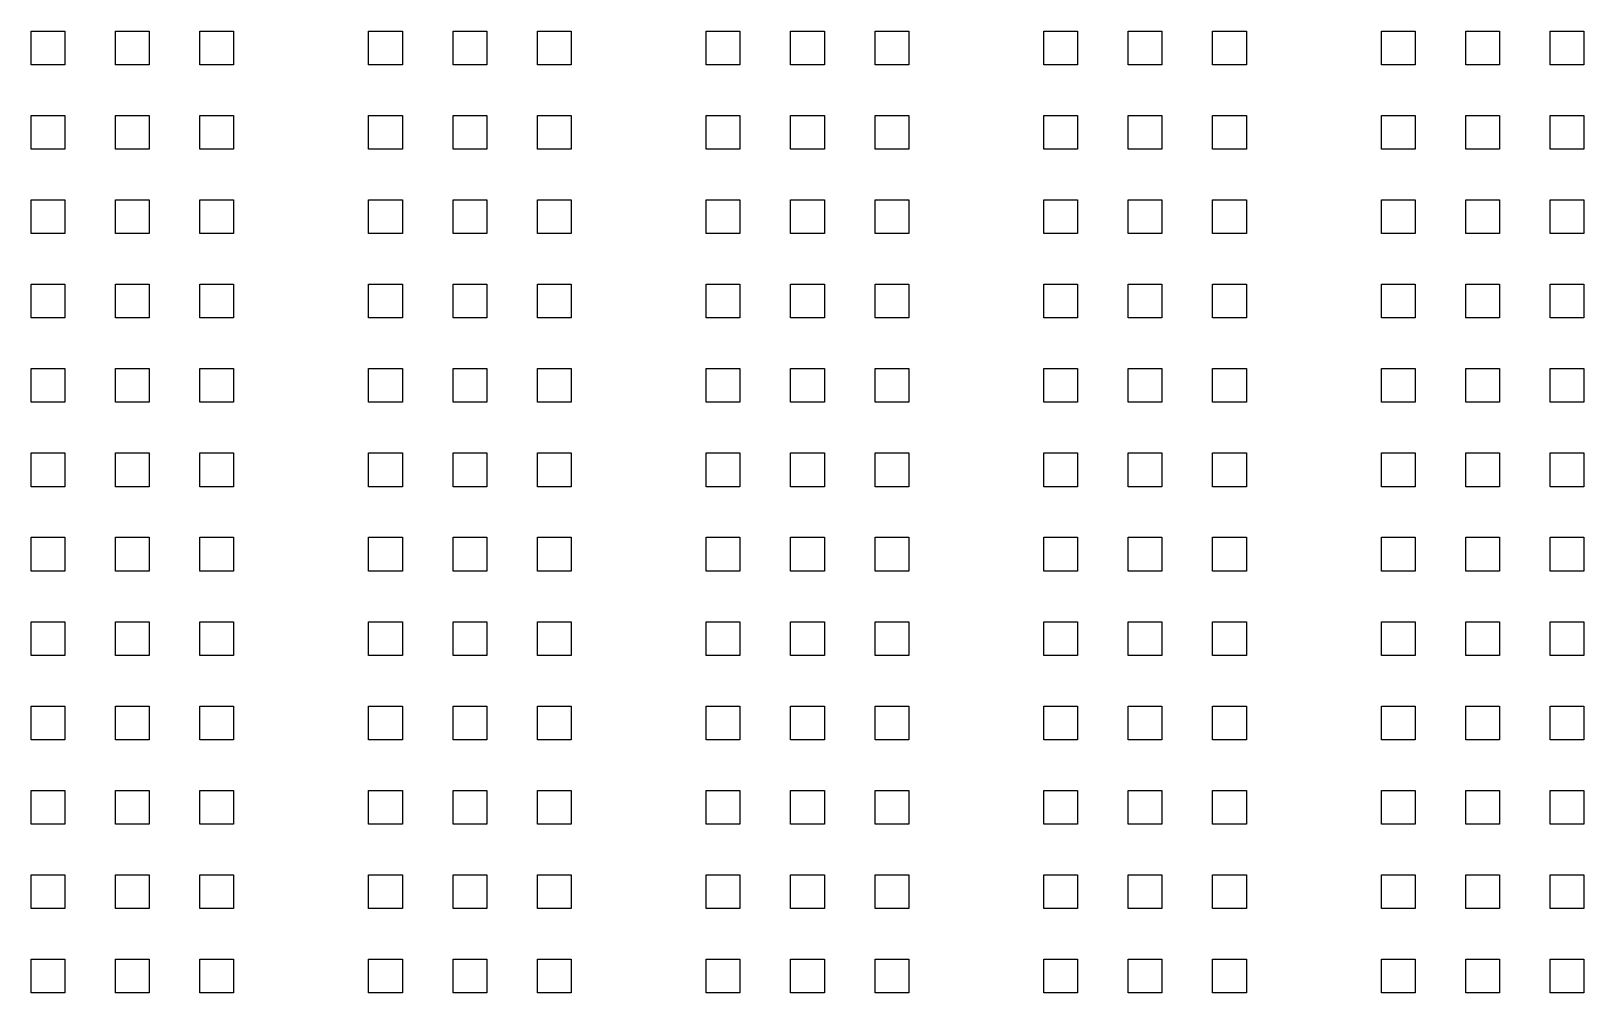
# Model space of a CAD drawing. Extents: x -21493 to 21493, y -12519 to 35265.
# Drawn here: x -9597 to -400, y 11773 to 17471 of the extents above; entities that cross this region are included whole.
import ezdxf

# ---------------------------------------------------------------- set-up
doc = ezdxf.new("R2010")
doc.units = 0
doc.layers.add('L0D0_0', color=1, linetype='CONTINUOUS')

msp = doc.modelspace()

# ---------------------------------------------------------------- linework, layer by layer
at = {"layer": 'L0D0_0'}
for points in [[(-9596.735, 17271.211), (-9596.735, 17471.143), (-9396.803, 17471.143), (-9396.803, 17271.211)], [(-9096.906, 17271.211), (-9096.906, 17471.143), (-8896.973, 17471.143), (-8896.973, 17271.211)], [(-8597.077, 17271.211), (-8597.077, 17471.143), (-8397.144, 17471.143), (-8397.144, 17271.211)], [(-7597.418, 17271.211), (-7597.418, 17471.143), (-7397.485, 17471.143), (-7397.485, 17271.211)], [(-7097.584, 17271.211), (-7097.584, 17471.143), (-6897.656, 17471.143), (-6897.656, 17271.211)], [(-6597.755, 17271.211), (-6597.755, 17471.143), (-6397.822, 17471.143), (-6397.822, 17271.211)], [(-5598.096, 17271.211), (-5598.096, 17471.143), (-5398.163, 17471.143), (-5398.163, 17271.211)], [(-5098.267, 17271.211), (-5098.267, 17471.143), (-4898.334, 17471.143), (-4898.334, 17271.211)], [(-4598.437, 17271.211), (-4598.437, 17471.143), (-4398.505, 17471.143), (-4398.505, 17271.211)], [(-3598.774, 17271.211), (-3598.774, 17471.143), (-3398.846, 17471.143), (-3398.846, 17271.211)], [(-3098.945, 17271.211), (-3098.945, 17471.143), (-2899.012, 17471.143), (-2899.012, 17271.211)], [(-2599.115, 17271.211), (-2599.115, 17471.143), (-2399.183, 17471.143), (-2399.183, 17271.211)], [(-1599.457, 17271.211), (-1599.457, 17471.143), (-1399.524, 17471.143), (-1399.524, 17271.211)], [(-1099.627, 17271.211), (-1099.627, 17471.143), (-899.695, 17471.143), (-899.695, 17271.211)], [(-599.798, 17271.211), (-599.798, 17471.143), (-399.865, 17471.143), (-399.865, 17271.211)], [(-9596.735, 16771.381), (-9596.735, 16971.314), (-9396.803, 16971.314), (-9396.803, 16771.381)], [(-9096.906, 16771.381), (-9096.906, 16971.314), (-8896.973, 16971.314), (-8896.973, 16771.381)], [(-8597.077, 16771.381), (-8597.077, 16971.314), (-8397.144, 16971.314), (-8397.144, 16771.381)], [(-7597.418, 16771.381), (-7597.418, 16971.314), (-7397.485, 16971.314), (-7397.485, 16771.381)], [(-7097.584, 16771.381), (-7097.584, 16971.314), (-6897.656, 16971.314), (-6897.656, 16771.381)], [(-6597.755, 16771.381), (-6597.755, 16971.314), (-6397.822, 16971.314), (-6397.822, 16771.381)], [(-5598.096, 16771.381), (-5598.096, 16971.314), (-5398.163, 16971.314), (-5398.163, 16771.381)], [(-5098.267, 16771.381), (-5098.267, 16971.314), (-4898.334, 16971.314), (-4898.334, 16771.381)], [(-4598.437, 16771.381), (-4598.437, 16971.314), (-4398.505, 16971.314), (-4398.505, 16771.381)], [(-3598.774, 16771.381), (-3598.774, 16971.314), (-3398.846, 16971.314), (-3398.846, 16771.381)], [(-3098.945, 16771.381), (-3098.945, 16971.314), (-2899.012, 16971.314), (-2899.012, 16771.381)], [(-2599.115, 16771.381), (-2599.115, 16971.314), (-2399.183, 16971.314), (-2399.183, 16771.381)], [(-1599.457, 16771.381), (-1599.457, 16971.314), (-1399.524, 16971.314), (-1399.524, 16771.381)], [(-1099.627, 16771.381), (-1099.627, 16971.314), (-899.695, 16971.314), (-899.695, 16771.381)], [(-599.798, 16771.381), (-599.798, 16971.314), (-399.865, 16971.314), (-399.865, 16771.381)], [(-9596.735, 16271.552), (-9596.735, 16471.48), (-9396.803, 16471.48), (-9396.803, 16271.552)], [(-9096.906, 16271.552), (-9096.906, 16471.48), (-8896.973, 16471.48), (-8896.973, 16271.552)], [(-8597.077, 16271.552), (-8597.077, 16471.48), (-8397.144, 16471.48), (-8397.144, 16271.552)], [(-7597.418, 16271.552), (-7597.418, 16471.48), (-7397.485, 16471.48), (-7397.485, 16271.552)], [(-7097.584, 16271.552), (-7097.584, 16471.48), (-6897.656, 16471.48), (-6897.656, 16271.552)], [(-6597.755, 16271.552), (-6597.755, 16471.48), (-6397.822, 16471.48), (-6397.822, 16271.552)], [(-5598.096, 16271.552), (-5598.096, 16471.48), (-5398.163, 16471.48), (-5398.163, 16271.552)], [(-5098.267, 16271.552), (-5098.267, 16471.48), (-4898.334, 16471.48), (-4898.334, 16271.552)], [(-4598.437, 16271.552), (-4598.437, 16471.48), (-4398.505, 16471.48), (-4398.505, 16271.552)], [(-3598.774, 16271.552), (-3598.774, 16471.48), (-3398.846, 16471.48), (-3398.846, 16271.552)], [(-3098.945, 16271.552), (-3098.945, 16471.48), (-2899.012, 16471.48), (-2899.012, 16271.552)], [(-2599.115, 16271.552), (-2599.115, 16471.48), (-2399.183, 16471.48), (-2399.183, 16271.552)], [(-1599.457, 16271.552), (-1599.457, 16471.48), (-1399.524, 16471.48), (-1399.524, 16271.552)], [(-1099.627, 16271.552), (-1099.627, 16471.48), (-899.695, 16471.48), (-899.695, 16271.552)], [(-599.798, 16271.552), (-599.798, 16471.48), (-399.865, 16471.48), (-399.865, 16271.552)], [(-9596.735, 15771.718), (-9596.735, 15971.651), (-9396.803, 15971.651), (-9396.803, 15771.718)], [(-9096.906, 15771.718), (-9096.906, 15971.651), (-8896.973, 15971.651), (-8896.973, 15771.718)], [(-8597.077, 15771.718), (-8597.077, 15971.651), (-8397.144, 15971.651), (-8397.144, 15771.718)], [(-7597.418, 15771.718), (-7597.418, 15971.651), (-7397.485, 15971.651), (-7397.485, 15771.718)], [(-7097.584, 15771.718), (-7097.584, 15971.651), (-6897.656, 15971.651), (-6897.656, 15771.718)], [(-6597.755, 15771.718), (-6597.755, 15971.651), (-6397.822, 15971.651), (-6397.822, 15771.718)], [(-5598.096, 15771.718), (-5598.096, 15971.651), (-5398.163, 15971.651), (-5398.163, 15771.718)], [(-5098.267, 15771.718), (-5098.267, 15971.651), (-4898.334, 15971.651), (-4898.334, 15771.718)], [(-4598.437, 15771.718), (-4598.437, 15971.651), (-4398.505, 15971.651), (-4398.505, 15771.718)], [(-3598.774, 15771.718), (-3598.774, 15971.651), (-3398.846, 15971.651), (-3398.846, 15771.718)], [(-3098.945, 15771.718), (-3098.945, 15971.651), (-2899.012, 15971.651), (-2899.012, 15771.718)], [(-2599.115, 15771.718), (-2599.115, 15971.651), (-2399.183, 15971.651), (-2399.183, 15771.718)], [(-1599.457, 15771.718), (-1599.457, 15971.651), (-1399.524, 15971.651), (-1399.524, 15771.718)], [(-1099.627, 15771.718), (-1099.627, 15971.651), (-899.695, 15971.651), (-899.695, 15771.718)], [(-599.798, 15771.718), (-599.798, 15971.651), (-399.865, 15971.651), (-399.865, 15771.718)], [(-9596.735, 15271.889), (-9596.735, 15471.821), (-9396.803, 15471.821), (-9396.803, 15271.889)], [(-9096.906, 15271.889), (-9096.906, 15471.821), (-8896.973, 15471.821), (-8896.973, 15271.889)], [(-8597.077, 15271.889), (-8597.077, 15471.821), (-8397.144, 15471.821), (-8397.144, 15271.889)], [(-7597.418, 15271.889), (-7597.418, 15471.821), (-7397.485, 15471.821), (-7397.485, 15271.889)], [(-7097.584, 15271.889), (-7097.584, 15471.821), (-6897.656, 15471.821), (-6897.656, 15271.889)], [(-6597.755, 15271.889), (-6597.755, 15471.821), (-6397.822, 15471.821), (-6397.822, 15271.889)], [(-5598.096, 15271.889), (-5598.096, 15471.821), (-5398.163, 15471.821), (-5398.163, 15271.889)], [(-5098.267, 15271.889), (-5098.267, 15471.821), (-4898.334, 15471.821), (-4898.334, 15271.889)], [(-4598.437, 15271.889), (-4598.437, 15471.821), (-4398.505, 15471.821), (-4398.505, 15271.889)], [(-3598.774, 15271.889), (-3598.774, 15471.821), (-3398.846, 15471.821), (-3398.846, 15271.889)], [(-3098.945, 15271.889), (-3098.945, 15471.821), (-2899.012, 15471.821), (-2899.012, 15271.889)], [(-2599.115, 15271.889), (-2599.115, 15471.821), (-2399.183, 15471.821), (-2399.183, 15271.889)], [(-1599.457, 15271.889), (-1599.457, 15471.821), (-1399.524, 15471.821), (-1399.524, 15271.889)], [(-1099.627, 15271.889), (-1099.627, 15471.821), (-899.695, 15471.821), (-899.695, 15271.889)], [(-599.798, 15271.889), (-599.798, 15471.821), (-399.865, 15471.821), (-399.865, 15271.889)], [(-9596.735, 14772.059), (-9596.735, 14971.992), (-9396.803, 14971.992), (-9396.803, 14772.059)], [(-9096.906, 14772.059), (-9096.906, 14971.992), (-8896.973, 14971.992), (-8896.973, 14772.059)], [(-8597.077, 14772.059), (-8597.077, 14971.992), (-8397.144, 14971.992), (-8397.144, 14772.059)], [(-7597.418, 14772.059), (-7597.418, 14971.992), (-7397.485, 14971.992), (-7397.485, 14772.059)], [(-7097.584, 14772.059), (-7097.584, 14971.992), (-6897.656, 14971.992), (-6897.656, 14772.059)], [(-6597.755, 14772.059), (-6597.755, 14971.992), (-6397.822, 14971.992), (-6397.822, 14772.059)], [(-5598.096, 14772.059), (-5598.096, 14971.992), (-5398.163, 14971.992), (-5398.163, 14772.059)], [(-5098.267, 14772.059), (-5098.267, 14971.992), (-4898.334, 14971.992), (-4898.334, 14772.059)], [(-4598.437, 14772.059), (-4598.437, 14971.992), (-4398.505, 14971.992), (-4398.505, 14772.059)], [(-3598.774, 14772.059), (-3598.774, 14971.992), (-3398.846, 14971.992), (-3398.846, 14772.059)], [(-3098.945, 14772.059), (-3098.945, 14971.992), (-2899.012, 14971.992), (-2899.012, 14772.059)], [(-2599.115, 14772.059), (-2599.115, 14971.992), (-2399.183, 14971.992), (-2399.183, 14772.059)], [(-1599.457, 14772.059), (-1599.457, 14971.992), (-1399.524, 14971.992), (-1399.524, 14772.059)], [(-1099.627, 14772.059), (-1099.627, 14971.992), (-899.695, 14971.992), (-899.695, 14772.059)], [(-599.798, 14772.059), (-599.798, 14971.992), (-399.865, 14971.992), (-399.865, 14772.059)], [(-9596.735, 14272.23), (-9596.735, 14472.163), (-9396.803, 14472.163), (-9396.803, 14272.23)], [(-9096.906, 14272.23), (-9096.906, 14472.163), (-8896.973, 14472.163), (-8896.973, 14272.23)], [(-8597.077, 14272.23), (-8597.077, 14472.163), (-8397.144, 14472.163), (-8397.144, 14272.23)], [(-7597.418, 14272.23), (-7597.418, 14472.163), (-7397.485, 14472.163), (-7397.485, 14272.23)], [(-7097.584, 14272.23), (-7097.584, 14472.163), (-6897.656, 14472.163), (-6897.656, 14272.23)], [(-6597.755, 14272.23), (-6597.755, 14472.163), (-6397.822, 14472.163), (-6397.822, 14272.23)], [(-5598.096, 14272.23), (-5598.096, 14472.163), (-5398.163, 14472.163), (-5398.163, 14272.23)], [(-5098.267, 14272.23), (-5098.267, 14472.163), (-4898.334, 14472.163), (-4898.334, 14272.23)], [(-4598.437, 14272.23), (-4598.437, 14472.163), (-4398.505, 14472.163), (-4398.505, 14272.23)], [(-3598.774, 14272.23), (-3598.774, 14472.163), (-3398.846, 14472.163), (-3398.846, 14272.23)], [(-3098.945, 14272.23), (-3098.945, 14472.163), (-2899.012, 14472.163), (-2899.012, 14272.23)], [(-2599.115, 14272.23), (-2599.115, 14472.163), (-2399.183, 14472.163), (-2399.183, 14272.23)], [(-1599.457, 14272.23), (-1599.457, 14472.163), (-1399.524, 14472.163), (-1399.524, 14272.23)], [(-1099.627, 14272.23), (-1099.627, 14472.163), (-899.695, 14472.163), (-899.695, 14272.23)], [(-599.798, 14272.23), (-599.798, 14472.163), (-399.865, 14472.163), (-399.865, 14272.23)], [(-9596.735, 13772.401), (-9596.735, 13972.333), (-9396.803, 13972.333), (-9396.803, 13772.401)], [(-9096.906, 13772.401), (-9096.906, 13972.333), (-8896.973, 13972.333), (-8896.973, 13772.401)], [(-8597.077, 13772.401), (-8597.077, 13972.333), (-8397.144, 13972.333), (-8397.144, 13772.401)], [(-7597.418, 13772.401), (-7597.418, 13972.333), (-7397.485, 13972.333), (-7397.485, 13772.401)], [(-7097.584, 13772.401), (-7097.584, 13972.333), (-6897.656, 13972.333), (-6897.656, 13772.401)], [(-6597.755, 13772.401), (-6597.755, 13972.333), (-6397.822, 13972.333), (-6397.822, 13772.401)], [(-5598.096, 13772.401), (-5598.096, 13972.333), (-5398.163, 13972.333), (-5398.163, 13772.401)], [(-5098.267, 13772.401), (-5098.267, 13972.333), (-4898.334, 13972.333), (-4898.334, 13772.401)], [(-4598.437, 13772.401), (-4598.437, 13972.333), (-4398.505, 13972.333), (-4398.505, 13772.401)], [(-3598.774, 13772.401), (-3598.774, 13972.333), (-3398.846, 13972.333), (-3398.846, 13772.401)], [(-3098.945, 13772.401), (-3098.945, 13972.333), (-2899.012, 13972.333), (-2899.012, 13772.401)], [(-2599.115, 13772.401), (-2599.115, 13972.333), (-2399.183, 13972.333), (-2399.183, 13772.401)], [(-1599.457, 13772.401), (-1599.457, 13972.333), (-1399.524, 13972.333), (-1399.524, 13772.401)], [(-1099.627, 13772.401), (-1099.627, 13972.333), (-899.695, 13972.333), (-899.695, 13772.401)], [(-599.798, 13772.401), (-599.798, 13972.333), (-399.865, 13972.333), (-399.865, 13772.401)], [(-9596.735, 13272.571), (-9596.735, 13472.5), (-9396.803, 13472.5), (-9396.803, 13272.571)], [(-9096.906, 13272.571), (-9096.906, 13472.5), (-8896.973, 13472.5), (-8896.973, 13272.571)], [(-8597.077, 13272.571), (-8597.077, 13472.5), (-8397.144, 13472.5), (-8397.144, 13272.571)], [(-7597.418, 13272.571), (-7597.418, 13472.5), (-7397.485, 13472.5), (-7397.485, 13272.571)], [(-7097.584, 13272.571), (-7097.584, 13472.5), (-6897.656, 13472.5), (-6897.656, 13272.571)], [(-6597.755, 13272.571), (-6597.755, 13472.5), (-6397.822, 13472.5), (-6397.822, 13272.571)], [(-5598.096, 13272.571), (-5598.096, 13472.5), (-5398.163, 13472.5), (-5398.163, 13272.571)], [(-5098.267, 13272.571), (-5098.267, 13472.5), (-4898.334, 13472.5), (-4898.334, 13272.571)], [(-4598.437, 13272.571), (-4598.437, 13472.5), (-4398.505, 13472.5), (-4398.505, 13272.571)], [(-3598.774, 13272.571), (-3598.774, 13472.5), (-3398.846, 13472.5), (-3398.846, 13272.571)], [(-3098.945, 13272.571), (-3098.945, 13472.5), (-2899.012, 13472.5), (-2899.012, 13272.571)], [(-2599.115, 13272.571), (-2599.115, 13472.5), (-2399.183, 13472.5), (-2399.183, 13272.571)], [(-1599.457, 13272.571), (-1599.457, 13472.5), (-1399.524, 13472.5), (-1399.524, 13272.571)], [(-1099.627, 13272.571), (-1099.627, 13472.5), (-899.695, 13472.5), (-899.695, 13272.571)], [(-599.798, 13272.571), (-599.798, 13472.5), (-399.865, 13472.5), (-399.865, 13272.571)], [(-9596.735, 12772.738), (-9596.735, 12972.67), (-9396.803, 12972.67), (-9396.803, 12772.738)], [(-9096.906, 12772.738), (-9096.906, 12972.67), (-8896.973, 12972.67), (-8896.973, 12772.738)], [(-8597.077, 12772.738), (-8597.077, 12972.67), (-8397.144, 12972.67), (-8397.144, 12772.738)], [(-7597.418, 12772.738), (-7597.418, 12972.67), (-7397.485, 12972.67), (-7397.485, 12772.738)], [(-7097.584, 12772.738), (-7097.584, 12972.67), (-6897.656, 12972.67), (-6897.656, 12772.738)], [(-6597.755, 12772.738), (-6597.755, 12972.67), (-6397.822, 12972.67), (-6397.822, 12772.738)], [(-5598.096, 12772.738), (-5598.096, 12972.67), (-5398.163, 12972.67), (-5398.163, 12772.738)], [(-5098.267, 12772.738), (-5098.267, 12972.67), (-4898.334, 12972.67), (-4898.334, 12772.738)], [(-4598.437, 12772.738), (-4598.437, 12972.67), (-4398.505, 12972.67), (-4398.505, 12772.738)], [(-3598.774, 12772.738), (-3598.774, 12972.67), (-3398.846, 12972.67), (-3398.846, 12772.738)], [(-3098.945, 12772.738), (-3098.945, 12972.67), (-2899.012, 12972.67), (-2899.012, 12772.738)], [(-2599.115, 12772.738), (-2599.115, 12972.67), (-2399.183, 12972.67), (-2399.183, 12772.738)], [(-1599.457, 12772.738), (-1599.457, 12972.67), (-1399.524, 12972.67), (-1399.524, 12772.738)], [(-1099.627, 12772.738), (-1099.627, 12972.67), (-899.695, 12972.67), (-899.695, 12772.738)], [(-599.798, 12772.738), (-599.798, 12972.67), (-399.865, 12972.67), (-399.865, 12772.738)], [(-9596.735, 12272.908), (-9596.735, 12472.841), (-9396.803, 12472.841), (-9396.803, 12272.908)], [(-9096.906, 12272.908), (-9096.906, 12472.841), (-8896.973, 12472.841), (-8896.973, 12272.908)], [(-8597.077, 12272.908), (-8597.077, 12472.841), (-8397.144, 12472.841), (-8397.144, 12272.908)], [(-7597.418, 12272.908), (-7597.418, 12472.841), (-7397.485, 12472.841), (-7397.485, 12272.908)], [(-7097.584, 12272.908), (-7097.584, 12472.841), (-6897.656, 12472.841), (-6897.656, 12272.908)], [(-6597.755, 12272.908), (-6597.755, 12472.841), (-6397.822, 12472.841), (-6397.822, 12272.908)], [(-5598.096, 12272.908), (-5598.096, 12472.841), (-5398.163, 12472.841), (-5398.163, 12272.908)], [(-5098.267, 12272.908), (-5098.267, 12472.841), (-4898.334, 12472.841), (-4898.334, 12272.908)], [(-4598.437, 12272.908), (-4598.437, 12472.841), (-4398.505, 12472.841), (-4398.505, 12272.908)], [(-3598.774, 12272.908), (-3598.774, 12472.841), (-3398.846, 12472.841), (-3398.846, 12272.908)], [(-3098.945, 12272.908), (-3098.945, 12472.841), (-2899.012, 12472.841), (-2899.012, 12272.908)], [(-2599.115, 12272.908), (-2599.115, 12472.841), (-2399.183, 12472.841), (-2399.183, 12272.908)], [(-1599.457, 12272.908), (-1599.457, 12472.841), (-1399.524, 12472.841), (-1399.524, 12272.908)], [(-1099.627, 12272.908), (-1099.627, 12472.841), (-899.695, 12472.841), (-899.695, 12272.908)], [(-599.798, 12272.908), (-599.798, 12472.841), (-399.865, 12472.841), (-399.865, 12272.908)], [(-9596.735, 11773.079), (-9596.735, 11973.011), (-9396.803, 11973.011), (-9396.803, 11773.079)], [(-9096.906, 11773.079), (-9096.906, 11973.011), (-8896.973, 11973.011), (-8896.973, 11773.079)], [(-8597.077, 11773.079), (-8597.077, 11973.011), (-8397.144, 11973.011), (-8397.144, 11773.079)], [(-7597.418, 11773.079), (-7597.418, 11973.011), (-7397.485, 11973.011), (-7397.485, 11773.079)], [(-7097.584, 11773.079), (-7097.584, 11973.011), (-6897.656, 11973.011), (-6897.656, 11773.079)], [(-6597.755, 11773.079), (-6597.755, 11973.011), (-6397.822, 11973.011), (-6397.822, 11773.079)], [(-5598.096, 11773.079), (-5598.096, 11973.011), (-5398.163, 11973.011), (-5398.163, 11773.079)], [(-5098.267, 11773.079), (-5098.267, 11973.011), (-4898.334, 11973.011), (-4898.334, 11773.079)], [(-4598.437, 11773.079), (-4598.437, 11973.011), (-4398.505, 11973.011), (-4398.505, 11773.079)], [(-3598.774, 11773.079), (-3598.774, 11973.011), (-3398.846, 11973.011), (-3398.846, 11773.079)], [(-3098.945, 11773.079), (-3098.945, 11973.011), (-2899.012, 11973.011), (-2899.012, 11773.079)], [(-2599.115, 11773.079), (-2599.115, 11973.011), (-2399.183, 11973.011), (-2399.183, 11773.079)], [(-1599.457, 11773.079), (-1599.457, 11973.011), (-1399.524, 11973.011), (-1399.524, 11773.079)], [(-1099.627, 11773.079), (-1099.627, 11973.011), (-899.695, 11973.011), (-899.695, 11773.079)], [(-599.798, 11773.079), (-599.798, 11973.011), (-399.865, 11973.011), (-399.865, 11773.079)]]:
    msp.add_lwpolyline(points, close=True, dxfattribs=at)

doc.saveas('drawing.dxf')
